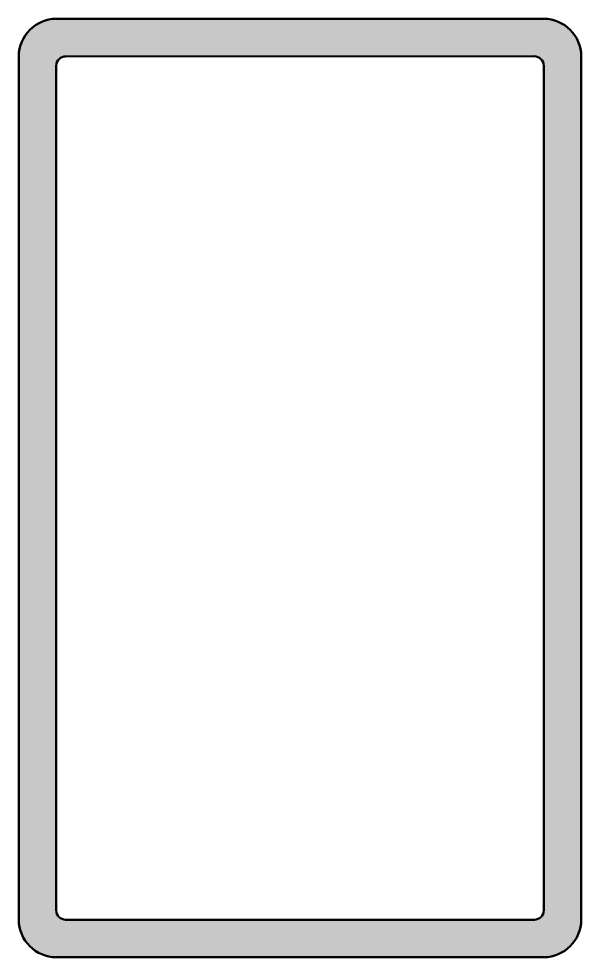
# Model space of a CAD drawing. Extents: x 0 to 30, y 0 to 50.
import ezdxf

# ---------------------------------------------------------------- set-up
doc = ezdxf.new("R2010")
doc.units = 0
doc.layers.add('0S-Alu contour', color=7, linetype='Continuous', lineweight=50)
doc.layers.add('0S-Alu hatch', color=252, linetype='Continuous', lineweight=25)

# ---------------------------------------------------------------- blocks, each defined once
blk = doc.blocks.new('201016__DE282D40_DC96_4805_9976_928AB7794567_')
at = {"layer": '0S-Alu hatch'}
h = blk.add_hatch(color=256, dxfattribs=at)
edge = h.paths.add_edge_path()
edge.add_line((2.5e-15, 48.00090026855468), (2.5e-15, 1.998995900154113))
edge.add_arc((2.00246364178084, 2.002465126454689), 2.002466646959518, 180.0992636381396, 269.9293928122564)
edge.add_line((1.999995946884156, 4e-16), (28.00094223022461, 0))
edge.add_arc((27.99529582986725, 2.004643137333721), 2.004651089316088, 270.1613823669427, 359.8385937153922)
edge.add_line((29.99993896484375, 1.99899590015411), (29.99993896484375, 48.0009002685547))
edge.add_arc((27.99529429303602, 47.9952523313661), 2.00465262811331, 0.1614261680289534, 89.83857383197358)
edge.add_line((28.00094223022462, 49.99989700317382), (1.998995900154117, 49.99989700317382))
edge.add_arc((2.010428775548895, 47.98946823239733), 2.010461278663605, 90.32582524488564, 179.6741986727783)
edge = h.paths.add_edge_path()
edge.add_ellipse((2.498555746182741, 47.50034345218934), major_axis=(-0.4985599924174716, 0), ratio=1, start_angle=-90.16540215043301, end_angle=0.05043027094001218, ccw=False)
edge.add_line((2.499994993209833, 47.9989013671875), (27.49994468688966, 47.99990081787109))
edge.add_ellipse((27.50039017825236, 47.50134578336506), major_axis=(-0.4985552335437465, 0), ratio=1, start_angle=179.8343774817064, end_angle=270.0511974934203, ccw=False)
edge.add_line((27.99894332885743, 47.49990463256835), (27.99994277954102, 2.499994993209838))
edge.add_ellipse((27.50189540966855, 2.49804332047825), major_axis=(-0.4980511938178005, 0), ratio=1, start_angle=89.77558839455457, end_angle=180.224520888784, ccw=False)
edge.add_line((27.49994468688965, 1.999995946884155), (2.499994993209838, 1.999995946884155))
edge.add_ellipse((2.498043995407177, 2.498043995407177), major_axis=(-0.4980518698188133, 0), ratio=1, start_angle=-0.22444293976980134, end_angle=90.224442939769, ccw=False)
edge.add_line((1.999995946884155, 2.499994993209838), (1.999995946884152, 47.49990463256835))
at = {"layer": '0S-Alu contour', "color": 7}
for points in [[(28.00094223022462, 49.99989700317382), (1.998995900154117, 49.99989700317382)], [(2.5e-15, 48.00090026855468), (2.5e-15, 1.998995900154113)], [(2.499994993209833, 47.9989013671875), (27.49994468688966, 47.99990081787109)], [(29.99993896484375, 1.99899590015411), (29.99993896484375, 48.0009002685547)], [(1.999995946884155, 2.499994993209838), (1.999995946884152, 47.49990463256835)], [(27.99894332885743, 47.49990463256835), (27.99994277954102, 2.49999499320984)], [(27.49994468688965, 1.999995946884155), (2.499994993209838, 1.999995946884155)], [(1.999995946884156, 4e-16), (28.00094223022461, 0)]]:
    blk.add_lwpolyline(points, dxfattribs=at)
for centre, radius, start, end in [((2.010428775548895, 47.98946823239733), 2.010461278663605, 90.32582524488564, 179.6741986727783), ((27.99529429303602, 47.9952523313661), 2.00465262811331, 0.1614261680289534, 89.83857383197358), ((2.00246364178084, 2.002465126454689), 2.002466646959518, 180.0992636381396, 269.9293928122564), ((27.99529582986725, 2.004643137333721), 2.004651089316088, 270.1613823669427, 359.8385937153922)]:
    blk.add_arc(centre, radius, start, end, dxfattribs=at)
at = {"layer": '0S-Alu contour', "color": 7, "extrusion": (0, 0, -1)}
for centre, radius, start, end in [((-2.498555746182741, 47.50034345218934), 0.4985599924174716, 359.94956972906, 90.165402150433), ((-27.50039017825236, 47.50134578336506), 0.4985552335437465, 89.94880250657967, 180.1656225182937), ((-2.498043995407177, 2.498043995407177), 0.4980518698188133, 269.775557060231, 0.2244429397697627), ((-27.50189540966855, 2.49804332047825), 0.4980511938178005, 179.775479111216, 270.2244116054455)]:
    blk.add_arc(centre, radius, start, end, dxfattribs=at)
blk = doc.blocks.new('201016__0DEB34D3_315E_4DC9_9EB6_9B3F2C2F07C8_')
at = {"layer": '0S-Alu contour', "color": 7}
blk.add_blockref('201016__DE282D40_DC96_4805_9976_928AB7794567_', (0, 0), dxfattribs=at)

msp = doc.modelspace()

# ---------------------------------------------------------------- block references
at = {"layer": '0S-Alu contour', "color": 7}
msp.add_blockref('201016__0DEB34D3_315E_4DC9_9EB6_9B3F2C2F07C8_', (0, 0), dxfattribs=at)

doc.saveas('drawing.dxf')
